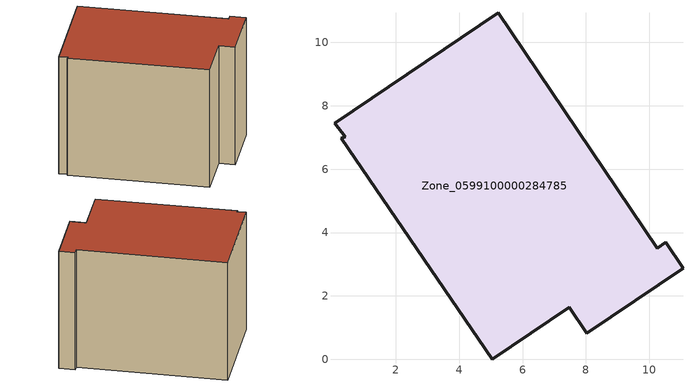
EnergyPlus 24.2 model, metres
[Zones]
Zone_0599100000284785
 floor ground (C_G): 10.24,3.51 10.51,3.69 11.06,2.88 8.03,0.83 7.48,1.64 5.04,0 0.29,6.98 0.41,7.02 0.07,7.45 5.23,10.94 z0
 wall outside (C_F): 10.51,3.69 10.24,3.51 5.23,10.94 0.07,7.45 0.41,7.02 0.29,6.98 5.04,0 7.48,1.64 8.03,0.83 11.06,2.88 10.51,3.69 z0:7.8
 roof outside (C_R): 5.23,10.94 0.07,7.45 0.41,7.02 0.29,6.98 5.04,0 7.48,1.64 8.03,0.83 11.06,2.88 10.51,3.69 10.24,3.51 z7.8
[BUILDING]
Pand.0599100000284785: North Axis=0; Terrain=City; Loads Convergence Tolerance Value=0.04; Temperature Convergence Tolerance Value=0.4; Solar Distribution=FullExterior; Maximum Number of Warmup Days=25; Minimum Number of Warmup Days=1
[Site:Location]
Rotterdam.The.Hague.AP_ZH_NLD Design_Conditions: Latitude=51.96; Longitude=4.45; Time Zone=1; Elevation=-4.5
[SITE:GROUNDTEMPERATURE:BUILDINGSURFACE]
18, 18, 18, 18, 18, 18, 18, 18, 18, 18, 18, 18
[MATERIAL] Thermal Absorptance=0.9; Solar Absorptance=0.7; Visible Absorptance=0.7
Name | Roughness | Thickness | Conductivity | Density | Specific Heat
G.TC.1965-1974 | MediumSmooth | 0.15 | 0.882353 | 540 | 1210
F.TC.1965-1974 | Rough | 0.3 | 0.697674 | 1920 | 840
R.TC.1965-1974 | MediumRough | 0.2 | 0.232558 | 1500 | 1000
[CONSTRUCTION]
C_G: G.TC.1965-1974
C_F: F.TC.1965-1974
C_R: R.TC.1965-1974
[ZONE]
Zone_0599100000284785: Type=1; Multiplier=1; Ceiling Height=Autocalculate; Volume=Autocalculate; Floor Area=autocalculate; Part of Total Floor Area=Yes
[ZONEINFILTRATION:DESIGNFLOWRATE]
Infil_Zone_0599100000284785: Zone or ZoneList or Space or SpaceList=Zone_0599100000284785; Schedule=AlwaysOn; Design Flow Rate Calculation Method=Flow/Area; Flow Rate per Floor Area=0.003; Constant Term Coefficient=1; Temperature Term Coefficient=0; Velocity Term Coefficient=0; Velocity Squared Term Coefficient=0
[HVACTEMPLATE:ZONE:IDEALLOADSAIRSYSTEM]
Zone_0599100000284785: Maximum Heating Supply Air Temperature=50; Minimum Cooling Supply Air Temperature=13; Maximum Heating Supply Air Humidity Ratio=0.0156; Minimum Cooling Supply Air Humidity Ratio=0.0077; Heating Limit=NoLimit; Cooling Limit=NoLimit; Dehumidification Control Type=ConstantSensibleHeatRatio; Cooling Sensible Heat Ratio=0.7; Dehumidification Setpoint=60; Humidification Control Type=None; Humidification Setpoint=30; Outdoor Air Method=None; Outdoor Air Flow Rate per Person=0.00944; Outdoor Air Flow Rate per Zone Floor Area=0; Outdoor Air Flow Rate per Zone=0; Demand Controlled Ventilation Type=None; Outdoor Air Economizer Type=NoEconomizer; Heat Recovery Type=None; Sensible Heat Recovery Effectiveness=0.7; Latent Heat Recovery Effectiveness=0.65
[ZONECONTROL:THERMOSTAT]
ThermostatControl_Zone_0599100000284785: Zone or ZoneList=Zone_0599100000284785; Control Type Schedule=DualSetpointControlType; Control 1=Thermostat_Zone_0599100000284785; Temperature Difference Between Cutout And Setpoint=0
[THERMOSTATSETPOINT:DUALSETPOINT]
Thermostat_Zone_0599100000284785: Heating Setpoint Temperature Schedule=HeatingSetpoint_Zone_0599100000284785; Cooling Setpoint Temperature Schedule=CoolingSetpoint_Zone_0599100000284785
[SCHEDULE:COMPACT]
HeatingSetpoint_Zone_0599100000284785: Through: 12/31, For: AllDays, Until: 24:00, 21
CoolingSetpoint_Zone_0599100000284785: Through: 12/31, For: AllDays, Until: 24:00, 24
DualSetpointControlType: Through: 12/31, For: AllDays, Until: 24:00, 4
AlwaysOn: Through: 12/31, For: AllDays, Until: 24:00, 1
